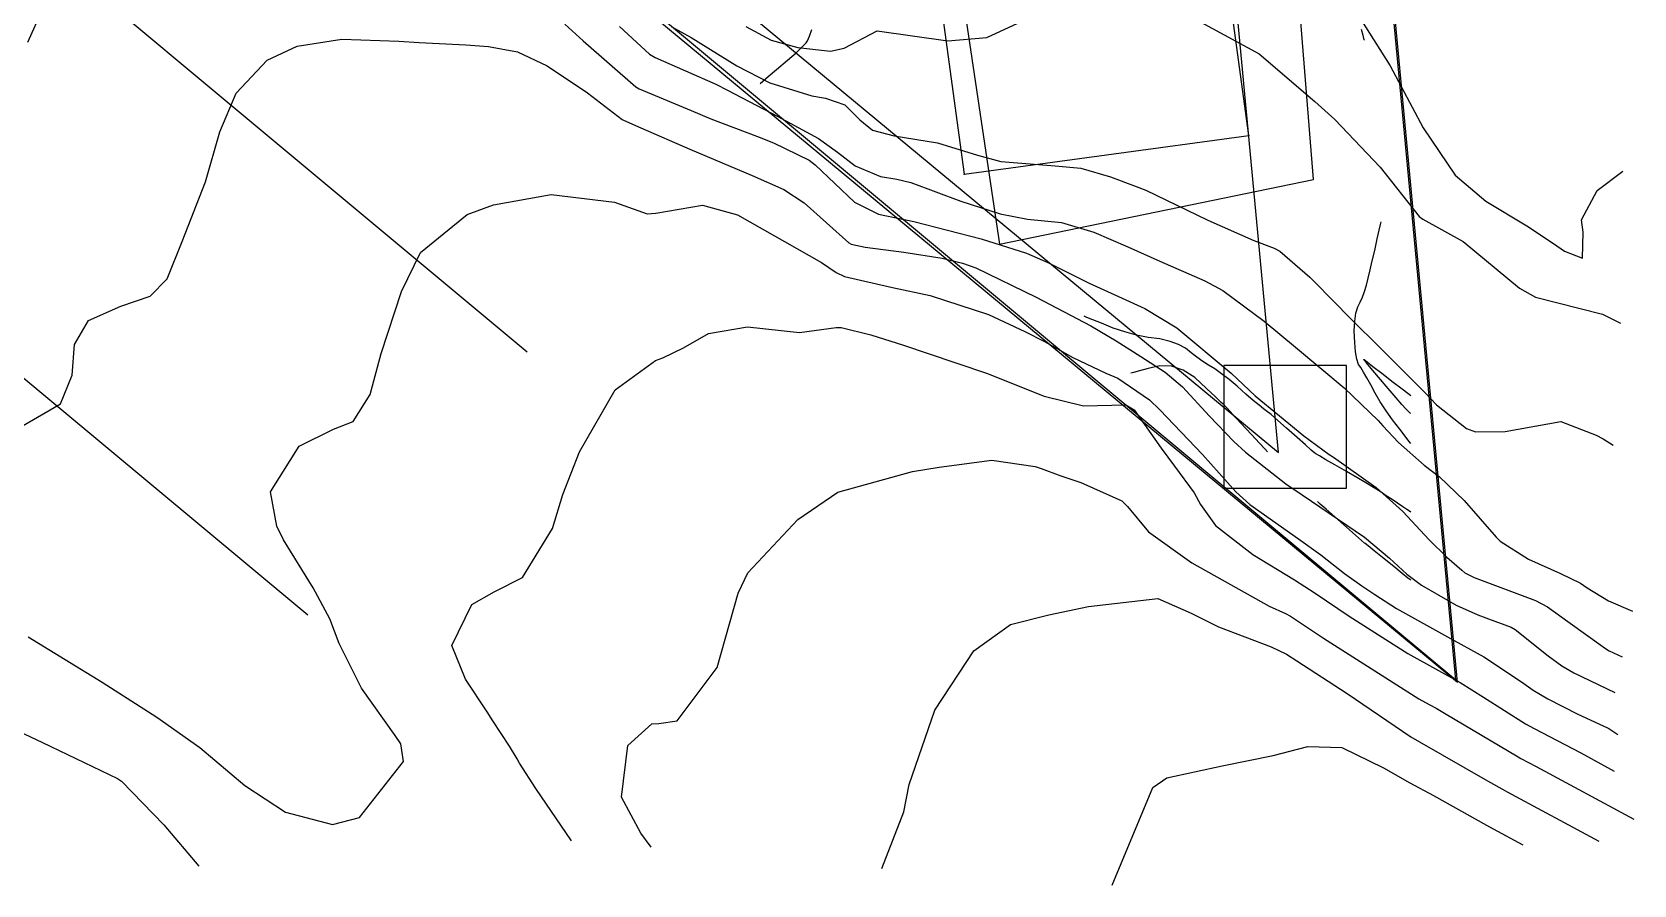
# Model space of a CAD drawing. Header units: feet. Extents: x 1318179 to 1318934, y 422542 to 423299.
# Drawn here: x 1318724.4 to 1318928.9, y 422542 to 422650.9 of the extents above; entities that cross this region are included whole.
import ezdxf

# ---------------------------------------------------------------- set-up
doc = ezdxf.new("R2010")
doc.units = ezdxf.units.FT
for name, color, linetype in [('A-BLDG-OTLN', 3, 'CONTINUOUS'), ('C-DRNG-AREA', 150, 'CONTINUOUS'), ('C-LOD', 30, 'CONTINUOUS'), ('C-MISC', 7, 'CONTINUOUS'), ('C-PROP', 6, 'CONTINUOUS'), ('C-SWM', 92, 'CONTINUOUS'), ('C-TOPO-MAJR', 32, 'CONTINUOUS'), ('C-TOPO-SPOT', 7, 'CONTINUOUS'), ('V-PROP-LINE', 7, 'CONTINUOUS')]:
    doc.layers.add(name, color=color, linetype=linetype)

msp = doc.modelspace()

# ---------------------------------------------------------------- linework, layer by layer
at = {"layer": 'A-BLDG-OTLN'}
msp.add_lwpolyline([(1318874.57, 422675.52), (1318838.25, 422670.56), (1318843.4, 422632.78), (1318879.72, 422637.73), (1318874.57, 422675.52)], close=True, dxfattribs=at)
at = {"layer": 'C-DRNG-AREA'}
msp.add_lwpolyline([(1318774.36, 422687.92), (1318763.36, 422686.42), (1318906.36, 422567.92), (1318890.36, 422738.42), (1318857.86, 422736.92), (1318842.36, 422733.92), (1318781.37, 422728.92), (1318775.36, 422716.42), (1318774.36, 422687.92)], close=True, dxfattribs=at)
at = {"layer": 'C-LOD'}
msp.add_lwpolyline([(1318847.88, 422623.84), (1318887.99, 422632.1), (1318884.56, 422675.09), (1318855.76, 422713.83), (1318834.55, 422713.56), (1318847.88, 422623.84)], close=True, dxfattribs=at)
at = {"layer": 'C-MISC'}
for points in [[(1318232.89, 423072.4), (1318787.6, 422610.1)], [(1318204.89, 423038.81), (1318759.6, 422576.5)]]:
    msp.add_lwpolyline(points, dxfattribs=at)
at = {"layer": 'C-PROP'}
for points in [[(1318847.88, 422623.84), (1318887.99, 422632.1), (1318884.56, 422675.09), (1318855.76, 422713.83), (1318834.55, 422713.56), (1318847.88, 422623.84)], [(1318876.08, 422676.56), (1318800.27, 422666.22), (1318883.52, 422597.24), (1318876.08, 422676.56)]]:
    msp.add_lwpolyline(points, close=True, dxfattribs=at)
for points in [[(1318900.4, 422602.2), (1318900.34, 422602.26), (1318900.21, 422602.39), (1318900.02, 422602.57), (1318899.77, 422602.82), (1318899.27, 422603.38), (1318898.53, 422604.23), (1318897.54, 422605.39), (1318896.3, 422606.86), (1318895.37, 422607.96), (1318894.75, 422608.69), (1318894.43, 422609.06), (1318894.43, 422609.07), (1318894.42, 422609.07), (1318894.42, 422609.08), (1318894.43, 422609.09), (1318894.43, 422609.09), (1318894.44, 422609.1), (1318894.45, 422609.1), (1318894.45, 422609.09), (1318894.46, 422609.09), (1318894.84, 422608.8), (1318895.58, 422608.23), (1318896.7, 422607.37), (1318898.18, 422606.23), (1318899.29, 422605.38), (1318900.03, 422604.81), (1318900.4, 422604.53)], [(1318882.12, 422597.32), (1318881.78, 422597.69), (1318881.1, 422598.42), (1318880.08, 422599.52), (1318878.72, 422600.99), (1318877.69, 422602.1), (1318877, 422602.85), (1318876.64, 422603.24), (1318876.61, 422603.27), (1318876.22, 422603.64), (1318875.46, 422604.35), (1318874.33, 422605.4), (1318872.84, 422606.8), (1318871.35, 422607.75), (1318869.86, 422608.26), (1318868.37, 422608.32), (1318866.88, 422607.95), (1318865.77, 422607.66), (1318865.02, 422607.47), (1318864.65, 422607.38)]]:
    msp.add_lwpolyline(points, dxfattribs=at)
at = {"layer": 'C-SWM'}
msp.add_lwpolyline([(1318876.53, 422592.68), (1318892.22, 422592.68), (1318892.22, 422608.36), (1318876.53, 422608.36), (1318876.53, 422592.68)], close=True, dxfattribs=at)
at = {"layer": 'C-TOPO-MAJR'}
for points in [[(1318723.84, 422649.63), (1318726.09, 422654.65)], [(1318815.51, 422651.65), (1318818.74, 422649.9), (1318822.14, 422648.95), (1318826.33, 422648.47), (1318828.06, 422648.88), (1318832.27, 422651.06), (1318841.29, 422649.8), (1318846.27, 422650.23), (1318854.19, 422653.9)], [(1318792.41, 422651.91), (1318794.73, 422649.8), (1318801.45, 422643.93), (1318801.9, 422643.66), (1318808.53, 422640.9), (1318811.02, 422639.86), (1318816.98, 422637.57), (1318819.03, 422636.76), (1318823.61, 422634.55), (1318824.38, 422633.97), (1318829.38, 422629.19), (1318832.46, 422627.67), (1318836.95, 422626.72), (1318845.57, 422624.53), (1318851.33, 422622.68), (1318854.05, 422621.49), (1318859.36, 422618.85), (1318863.55, 422616.96), (1318866.46, 422615.62), (1318870.55, 422613.17), (1318877.49, 422607.37), (1318880.52, 422604.49), (1318886.76, 422599.37), (1318889.99, 422597), (1318890.54, 422596.62), (1318896.01, 422592.77), (1318899.41, 422589.7), (1318902.74, 422586.1), (1318905, 422583.87), (1318906.92, 422582.21), (1318907.33, 422581.89), (1318908.52, 422581.27), (1318916.35, 422578.35), (1318917.87, 422577.54), (1318920.46, 422575.66), (1318925.27, 422572.21), (1318925.76, 422571.93), (1318927.42, 422571.15)], [(1318873.59, 422652.18), (1318881.07, 422648.13), (1318888.16, 422642.05), (1318890.7, 422639.75), (1318896.5, 422633.67), (1318901.49, 422627.37), (1318901.94, 422627.04), (1318907.1, 422624.16), (1318914.28, 422618.21), (1318916.33, 422617.09), (1318924.89, 422614.9), (1318927.18, 422613.76)], [(1318893.84, 422652.86), (1318897.77, 422646.59), (1318901.97, 422638.69), (1318906.09, 422632.66), (1318909.98, 422629.32), (1318915.21, 422626.18), (1318918.62, 422623.91), (1318920.02, 422622.93), (1318922.32, 422622.07), (1318922.41, 422625.36), (1318922.22, 422626.93), (1318924.21, 422630.71), (1318927.48, 422633.18)], [(1318720.28, 422598.99), (1318728.01, 422603.45), (1318729.5, 422607.12), (1318729.78, 422611.03), (1318731.58, 422614.08), (1318735.7, 422615.91), (1318739.43, 422617.21), (1318741.64, 422619.41), (1318743.53, 422624.19), (1318746.51, 422631.8), (1318748.36, 422638.18), (1318750.43, 422643.12), (1318754.41, 422647.33), (1318758.22, 422649.12), (1318763.92, 422650.01), (1318771.22, 422649.77), (1318773.81, 422649.57), (1318779.76, 422649.29), (1318782.64, 422649.07), (1318786.34, 422648.41), (1318790.14, 422646.62), (1318795.31, 422643.14), (1318799.71, 422639.76), (1318799.87, 422639.67), (1318802.08, 422638.71), (1318808.34, 422635.98), (1318816.32, 422632.62), (1318820.35, 422630.83), (1318822.94, 422629.1), (1318828.64, 422624), (1318828.94, 422623.83), (1318830.73, 422623.46), (1318835.67, 422622.81), (1318840.56, 422622.04), (1318843.19, 422621.42), (1318844.87, 422620.81), (1318852.58, 422617.06), (1318859.54, 422613.42), (1318862.81, 422611.5), (1318865.96, 422609.48), (1318869.04, 422607.51), (1318871.25, 422605.64), (1318874.7, 422601.87), (1318877.81, 422598.66), (1318879.29, 422597.28), (1318884.45, 422593.25), (1318886.52, 422591.83), (1318894.5, 422586.42), (1318897.69, 422583.76), (1318899.92, 422581.7), (1318901.78, 422580.31), (1318906.22, 422577.75), (1318908.96, 422576.52), (1318910.33, 422576.01), (1318913.21, 422574.93), (1318913.75, 422574.62), (1318917.95, 422571.29), (1318919.68, 422570), (1318921.21, 422569.09), (1318926.47, 422566.61)], [(1318799.37, 422651.62), (1318803.19, 422648.11), (1318803.94, 422647.66), (1318811.68, 422644.27), (1318813.17, 422643.52), (1318819.6, 422640.12), (1318824.77, 422637.34), (1318827.23, 422635.57), (1318829.48, 422633.85), (1318832.69, 422632.49), (1318834.78, 422632.13), (1318836.57, 422631.73), (1318842.98, 422629.33), (1318848, 422627.72), (1318851.46, 422627.05), (1318855.81, 422626.59), (1318859.94, 422625.38), (1318864.27, 422623.49), (1318868.38, 422621.65), (1318874.1, 422619.15), (1318876.43, 422617.94), (1318881.71, 422613.99), (1318885.71, 422610.69), (1318891.89, 422605.49), (1318896.25, 422601.31), (1318896.86, 422600.66), (1318898.85, 422598.53), (1318902.13, 422595.63), (1318904.06, 422594.14), (1318907.24, 422591.1), (1318911.31, 422586.42), (1318911.83, 422585.9), (1318915.44, 422583.63), (1318919.52, 422581.79), (1318922.07, 422580.53), (1318922.93, 422579.97), (1318925.64, 422578.3), (1318928.74, 422576.98)], [(1318805.96, 422651.63), (1318808.52, 422650.22), (1318814.37, 422646.62), (1318818.58, 422644.44), (1318823.92, 422642.77), (1318825.66, 422642.49), (1318828.13, 422641.65), (1318830.07, 422639.73), (1318831.66, 422638.38), (1318834.45, 422637.68), (1318840, 422636.77), (1318845.08, 422635.21), (1318848.07, 422634.4), (1318855.02, 422633.84), (1318858.28, 422633.53), (1318862.06, 422632.44), (1318865.34, 422631.22), (1318866.57, 422630.74), (1318874.51, 422626.91), (1318880.38, 422624.29), (1318882.98, 422623.33), (1318883.67, 422622.96), (1318887.51, 422619.64), (1318891.05, 422616.06), (1318892.17, 422614.9), (1318897.15, 422609.98), (1318902.07, 422605.04), (1318902.25, 422604.84), (1318903.71, 422603.31), (1318907.52, 422600.28), (1318908.68, 422599.88), (1318912.47, 422599.91), (1318919.55, 422601.19), (1318924.06, 422599.47), (1318924.99, 422598.97), (1318926.26, 422598.18)], [(1318817.32, 422644.35), (1318817.68, 422644.65), (1318818.38, 422645.24), (1318819.43, 422646.13), (1318820.83, 422647.32), (1318821.93, 422648.28), (1318822.72, 422649.02), (1318823.2, 422649.53), (1318823.37, 422649.81), (1318823.62, 422650.39), (1318823.94, 422651.26)], [(1318894.09, 422651.31), (1318894.27, 422650.54), (1318894.38, 422650.11), (1318894.4, 422650.03), (1318894.42, 422649.97), (1318894.44, 422649.93), (1318894.44, 422649.9)], [(1318723.89, 422573.7), (1318733.33, 422567.89), (1318740.32, 422563.46), (1318745.8, 422559.55), (1318751.55, 422554.7), (1318756.71, 422551.29), (1318762.73, 422549.72), (1318766.2, 422550.63), (1318771.78, 422557.79), (1318771.47, 422560.05), (1318770.75, 422561.08), (1318766.43, 422567.15), (1318763.59, 422572.86), (1318762.41, 422576.01), (1318760.26, 422579.96), (1318756.46, 422586.08), (1318755.63, 422587.81), (1318754.81, 422592.23), (1318758.46, 422598.05), (1318762.87, 422600.21), (1318765.36, 422601.19), (1318767.52, 422604.65), (1318768.95, 422609.86), (1318771.56, 422617.79), (1318773.95, 422622.76), (1318779.92, 422627.64), (1318783.28, 422628.88), (1318790.67, 422630.19), (1318798.72, 422629.2), (1318802.89, 422627.73), (1318804.03, 422627.79), (1318809.98, 422628.83), (1318814.46, 422627.59), (1318825.17, 422621.51), (1318827.04, 422620.23), (1318828.1, 422619.71), (1318834.22, 422618.31), (1318839.03, 422617.29), (1318846.48, 422614.85), (1318851.14, 422612.69), (1318853.63, 422611.4), (1318857.28, 422609.37), (1318861.46, 422607.35), (1318862.99, 422606.71), (1318867.03, 422603.98), (1318868.38, 422602.69), (1318873.82, 422596.99), (1318878.09, 422592.23), (1318879.88, 422590.58), (1318886.06, 422586.23), (1318888.92, 422584.16), (1318891.96, 422581.8), (1318894.15, 422580.21), (1318895.8, 422579.11), (1318898.6, 422577.33), (1318905.11, 422573.68), (1318909.74, 422571.16), (1318914.53, 422567.94), (1318916.05, 422566.88), (1318917.89, 422565.79), (1318921.72, 422563.82), (1318925.52, 422562.07), (1318925.7, 422561.98), (1318926.84, 422561.22)], [(1318900.4, 422598.4), (1318900.17, 422598.7), (1318899.71, 422599.3), (1318899.01, 422600.2), (1318898.08, 422601.4), (1318897.25, 422602.56), (1318896.5, 422603.7), (1318895.85, 422604.8), (1318895.29, 422605.87), (1318894.79, 422606.77), (1318894.37, 422607.5), (1318894.02, 422608.07), (1318893.73, 422608.47), (1318893.51, 422609.14), (1318893.35, 422610.08), (1318893.25, 422611.28), (1318893.2, 422612.75), (1318893.25, 422614), (1318893.4, 422615.03), (1318893.63, 422615.83), (1318893.95, 422616.42), (1318894.25, 422617.08), (1318894.52, 422617.81), (1318894.76, 422618.62), (1318894.98, 422619.51), (1318895.22, 422620.54), (1318895.5, 422621.72), (1318895.8, 422623.04), (1318896.13, 422624.51), (1318896.38, 422625.61), (1318896.54, 422626.35), (1318896.63, 422626.71)], [(1318793.25, 422547.65), (1318788.68, 422554.32), (1318786.62, 422557.57), (1318786.29, 422558.14), (1318785.34, 422559.74), (1318783.22, 422562.97), (1318782.46, 422564.13), (1318779.72, 422568.3), (1318777.96, 422572.61), (1318780.52, 422577.82), (1318783.37, 422579.46), (1318786.99, 422581.28), (1318790.82, 422587.53), (1318792.14, 422591.88), (1318794.26, 422597.33), (1318798.82, 422605.22), (1318803.99, 422608.99), (1318804.91, 422609.34), (1318807.54, 422610.62), (1318810.72, 422612.42), (1318815.73, 422613.3), (1318822.37, 422612.54), (1318827.06, 422613.2), (1318827.67, 422613.21), (1318831.47, 422612.24), (1318835.63, 422610.96), (1318838.79, 422609.87), (1318846.25, 422607.35), (1318853.61, 422604.42), (1318858.62, 422603.21), (1318864.02, 422603.34), (1318865.07, 422602.7), (1318868.52, 422597.77), (1318870.24, 422595.5), (1318872.74, 422592.1), (1318873.55, 422590.6), (1318875.48, 422587.92), (1318880.26, 422584.2), (1318885.57, 422580.96), (1318888.2, 422579.27), (1318892.54, 422576.33), (1318900.02, 422571.57), (1318903.93, 422569.38), (1318906.71, 422567.86), (1318909.71, 422565.98), (1318915.07, 422562.61), (1318916.18, 422561.99), (1318922.14, 422558.9), (1318926.39, 422556.53)], [(1318900.4, 422589.61), (1318900.23, 422589.73), (1318899.9, 422589.96), (1318899.4, 422590.3), (1318898.73, 422590.75), (1318898.02, 422591.23), (1318897.27, 422591.72), (1318896.49, 422592.24), (1318895.67, 422592.77), (1318894.68, 422593.38), (1318893.53, 422594.06), (1318892.21, 422594.83), (1318890.72, 422595.67), (1318889.57, 422596.32), (1318888.75, 422596.79), (1318888.28, 422597.07), (1318888.14, 422597.17), (1318887.7, 422597.55), (1318886.96, 422598.21), (1318885.91, 422599.14), (1318884.55, 422600.36), (1318883.45, 422601.33), (1318882.58, 422602.07), (1318881.96, 422602.56), (1318881.59, 422602.82), (1318881.03, 422603.26), (1318880.29, 422603.88), (1318879.36, 422604.7), (1318878.24, 422605.7), (1318877.21, 422606.56), (1318876.26, 422607.3), (1318875.39, 422607.9), (1318874.6, 422608.37), (1318873.84, 422608.87), (1318873.09, 422609.4), (1318872.37, 422609.96), (1318871.66, 422610.55), (1318870.76, 422611.04), (1318869.67, 422611.43), (1318868.37, 422611.73), (1318866.88, 422611.93), (1318865.4, 422612.23), (1318863.91, 422612.63), (1318862.42, 422613.13), (1318860.93, 422613.73), (1318859.81, 422614.18), (1318859.06, 422614.48), (1318858.69, 422614.63)], [(1318803.4, 422546.86), (1318802.09, 422548.63), (1318799.65, 422553.21), (1318800.44, 422559.82), (1318803.5, 422562.57), (1318804.39, 422562.63), (1318806.74, 422562.97), (1318811.84, 422569.78), (1318814.53, 422579.26), (1318815.76, 422581.88), (1318822.14, 422588.69), (1318827.24, 422592.18), (1318836.77, 422594.81), (1318840.19, 422595.37), (1318846.9, 422596.24), (1318852.45, 422595.45), (1318853.21, 422595.19), (1318855.74, 422594.27), (1318858.3, 422593.39), (1318863.53, 422591.08), (1318864.24, 422590.34), (1318866.91, 422587.11), (1318872.45, 422583.14), (1318882.32, 422577.6), (1318884.41, 422576.69), (1318885.06, 422576.35), (1318889.25, 422573.52), (1318901.45, 422565.8), (1318902.75, 422565.07), (1318903.67, 422564.57), (1318904.71, 422563.95), (1318914.1, 422558.38), (1318914.47, 422558.17), (1318916.44, 422557.13), (1318928.91, 422550.41)], [(1318900.4, 422580.92), (1318900.04, 422581.21), (1318899.32, 422581.79), (1318898.24, 422582.66), (1318896.81, 422583.82), (1318895.72, 422584.7), (1318894.97, 422585.3), (1318894.57, 422585.62), (1318894.52, 422585.66), (1318894.11, 422586.02), (1318893.34, 422586.7), (1318892.21, 422587.69), (1318890.72, 422589), (1318889.6, 422589.98), (1318888.86, 422590.63), (1318888.48, 422590.96)], [(1318832.89, 422544.12), (1318835.68, 422551.37), (1318836.36, 422554.83), (1318839.63, 422564.34), (1318844.6, 422571.92), (1318849.29, 422575.26), (1318854.18, 422576.49), (1318859.28, 422577.58), (1318868.12, 422578.6), (1318872.37, 422576.74), (1318875.87, 422574.99), (1318882.6, 422572.44), (1318884.53, 422571.48), (1318885.86, 422570.64), (1318892.29, 422566.45), (1318900.43, 422560.95), (1318901.53, 422560.27), (1318910.2, 422555.33), (1318912.43, 422554.06), (1318912.71, 422553.91), (1318924.41, 422547.62)], [(1318681.68, 422545.77), (1318685.55, 422551), (1318692.19, 422559.13), (1318694.85, 422561.34), (1318700.61, 422564.66), (1318702.42, 422565.42), (1318708.29, 422566.41), (1318714.94, 422565.25), (1318725.7, 422560.22), (1318735.26, 422555.62), (1318735.8, 422555.27), (1318741.2, 422549.7), (1318745.68, 422544.4)], [(1318862.28, 422542.01), (1318867.47, 422554.47), (1318869.28, 422555.71), (1318876.31, 422557.21), (1318882.84, 422558.56), (1318887.25, 422559.71), (1318891.6, 422559.57), (1318896.91, 422556.96), (1318900.29, 422555.05), (1318903.29, 422553.45), (1318910.08, 422549.67), (1318910.92, 422549.2), (1318914.72, 422547.12)]]:
    msp.add_lwpolyline(points, dxfattribs=at)
at = {"layer": 'C-TOPO-SPOT'}
for p in [(1318879.72, 422637.73), (1318843.4, 422632.78)]:
    msp.add_point(p, dxfattribs=at)
at = {"layer": 'V-PROP-LINE'}
for points in [[(1318205.86, 423151.87), (1318906.18, 422568.21), (1318846.87, 423199.56), (1318846.82, 423200.09), (1318730.64, 423223.81), (1318629.46, 423273.42), (1318205.86, 423151.87)], [(1318774.36, 422687.92), (1318763.36, 422686.42), (1318906.36, 422567.92), (1318890.36, 422738.42), (1318857.86, 422736.92), (1318842.36, 422733.92), (1318781.37, 422728.92), (1318775.36, 422716.42), (1318774.36, 422687.92)]]:
    msp.add_lwpolyline(points, close=True, dxfattribs=at)

doc.saveas('drawing.dxf')
